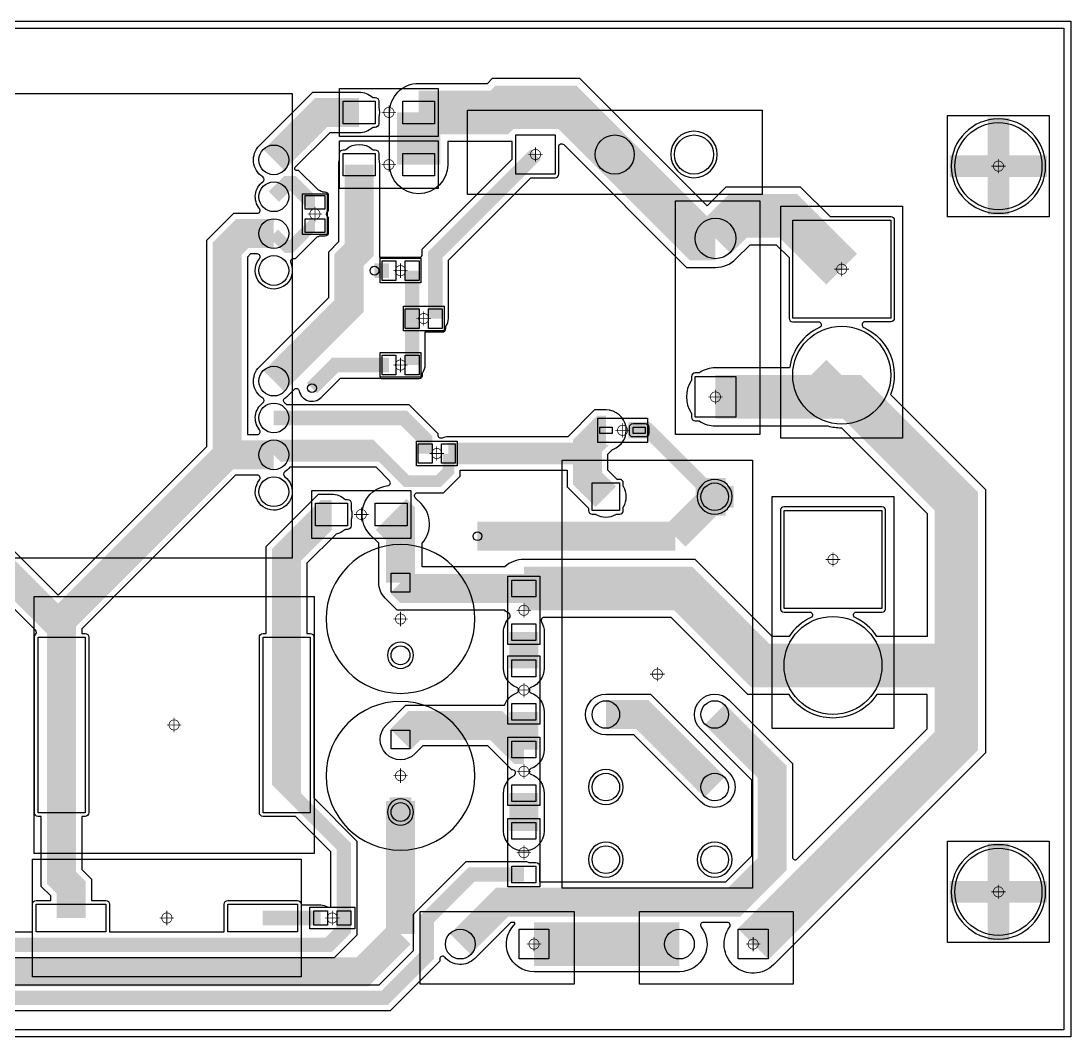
# Model space of a CAD drawing. Extents: x 0 to 130, y 0 to 70.
# Drawn here: x 57.7 to 130, y 0 to 70 of the extents above; entities that cross this region are included whole.
import ezdxf

# ---------------------------------------------------------------- set-up
doc = ezdxf.new("R2010")
doc.units = 0
for name, color, linetype in [('BG_DESIGN_OUTLINE', 85, 'CONTINUOUS'), ('ET_TOP', 12, 'CONTINUOUS'), ('PG_PLACE_BOUND_TOP', 85, 'CONTINUOUS'), ('PIN_TOP', 12, 'CONTINUOUS'), ('VC_TOP', 12, 'CONTINUOUS')]:
    doc.layers.add(name, color=color, linetype=linetype)

msp = doc.modelspace()

# ---------------------------------------------------------------- linework, layer by layer
at = {"layer": 'BG_DESIGN_OUTLINE'}
msp.add_lwpolyline([(0, 0), (0, 70), (130, 70), (130, 0)], close=True, dxfattribs=at)
at = {"layer": 'ET_TOP'}
msp.add_lwpolyline([(0.5001, 0.5001), (0.5001, 69.4999), (129.4999, 69.4999), (129.4999, 0.5001)], close=True, dxfattribs=at)
for points, format in [([(54.835, 35.8002), (60.2, 30.4352), (70.4548, 40.69), (70.4548, 54.895), (72.31, 56.7502), (73.9316, 56.7502, 0.634241), (74.0858, 57.0775, -0.432648), (74.3206, 58.923, 0.527534), (74.3115, 59.253, -0.478056), (74.0799, 61.4201), (77.76, 65.1002), (80.95, 65.1002, -0.182401), (81.875, 64.7511), (81.9034, 64.7262), (82.05, 64.7262, -0.414214), (82.3012, 64.475), (82.3012, 64.0674), (82.3045, 64.0549, -0.128833), (82.3045, 63.3451), (82.3012, 63.3326), (82.3012, 62.925, -0.414214), (82.05, 62.6738), (81.9034, 62.6738), (81.875, 62.6489, -0.182401), (80.95, 62.2998), (78.92, 62.2998), (76.5215, 59.9013, 0.668149), (76.5922, 59.7306), (76.7425, 59.7306), (78.0935, 58.3796), (78.1202, 58.3728, -0.08814), (78.4074, 58.2436), (78.4329, 58.2262), (78.575, 58.2262, -0.414214), (78.8262, 57.975), (78.8262, 57.025, -0.20382), (78.7492, 56.8441, 0.425282), (78.7492, 56.5559, -0.20382), (78.8262, 56.375), (78.8262, 55.425, -0.414214), (78.575, 55.1738), (78.2367, 55.1738), (78.2177, 55.1656, -0.04779), (78.0725, 55.1186), (78.044, 55.1123), (76.5411, 53.6094), (76.419, 53.6094, 0.542655), (76.2363, 53.3282, -1.794713), (74.0858, 53.6225, 0.634241), (73.9316, 53.9498), (73.47, 53.9498), (73.2552, 53.735), (73.2552, 41.5102), (73.9316, 41.5102, 0.634241), (74.0858, 41.8375, -0.432648), (74.3206, 43.683, 0.527534), (74.3115, 44.013, -0.478056), (74.0799, 46.1801), (78.8498, 50.95), (78.8498, 54.1054), (79.5498, 54.8054), (79.5498, 60.1, -0.064152), (79.5955, 60.4549), (79.5988, 60.4674), (79.5988, 60.875, -0.414214), (79.85, 61.1262), (79.9966, 61.1262), (80.025, 61.1511, -0.377358), (81.875, 61.1511), (81.9034, 61.1262), (82.05, 61.1262, -0.414214), (82.3012, 60.875), (82.3012, 60.4674), (82.3045, 60.4549, -0.064152), (82.3502, 60.1), (82.3502, 53.7181), (82.461, 53.7181), (82.4715, 53.7204, -0.053715), (82.525, 53.7262), (85.075, 53.7262, -0.013743), (85.0888, 53.7258, 0.430417), (85.2998, 53.9255), (85.2998, 54.2729), (91.4988, 60.4719), (91.4988, 61.6998), (87.0502, 61.6998), (87.0502, 60.1, -1), (83.0498, 60.1), (83.0498, 63.7, -0.414214), (85.05, 65.7002), (89.7844, 65.7002), (90.1344, 66.0502), (96.1395, 66.0502), (104.9205, 57.2692), (106.2314, 58.5801), (111.3486, 58.5801), (113.4025, 56.5262), (117.575, 56.5262, -0.414214), (117.8262, 56.275), (117.8262, 49.525, -0.414214), (117.575, 49.2738), (115.8039, 49.2738, 0.804274), (115.7201, 48.8922, -0.393387), (117.5925, 44.3194), (117.5697, 44.259), (124.1002, 37.7285), (124.1002, 19.5715), (109.5144, 4.9856, -0.926174), (106.4862, 7.5817, 0.613945), (106.3248, 7.8998), (104.6696, 7.8998, 0.626276), (104.5126, 7.576, -0.626289), (103.02, 4.4998), (93, 4.4998, -0.664487), (91.6427, 7.7298), (91.6712, 7.759), (91.6712, 7.8998), (91.4, 7.8998), (88.9101, 5.4099, -0.43826), (86.8527, 5.4937, 0.698136), (86.5002, 5.3643), (86.5002, 5.2166), (83.0834, 1.7998), (50.328, 1.7998)], "xyb"), ([(87.1, 40.2, 0.8, 0.8, 0), (87.1, 38.97, 0.8, 0.8, 0), (86.43, 38.3, 0.8, 0.8, 0), (84.2, 38.3, 0.8, 0.8, 0), (82.1, 40.4, 1.5, 1.5, 0), (75.36, 40.4, 1.5, 1.5, 0), (75.07, 40.11, 1.5, 1.5, 0)], "xyseb"), ([(51.0738, 3.6002), (82.3376, 3.6002), (84.6998, 5.9624), (84.6998, 8.4728), (88.3272, 12.1002), (92.3, 12.1002, -0.097075), (92.6398, 12.0336), (92.658, 12.0262), (93.125, 12.0262, -0.414214), (93.3762, 11.775), (93.3762, 10.7002), (106.22, 10.7002), (107.9998, 12.48), (107.9998, 17.69), (104.4599, 21.2299, -1), (106.4401, 23.2101), (110.8002, 18.85), (110.8002, 12.4117, 0.668054), (111.1416, 12.2703), (120.0998, 21.2285), (120.0998, 23.5998), (116.6247, 23.5998, -0.537587), (110.5753, 23.5998), (107.7415, 23.5998), (102.4415, 28.8998), (93.686, 28.8998, 0.57739), (93.5128, 28.5998, -0.131577), (93.7002, 27.9), (93.7002, 25.4, -0.313462), (92.7877, 24.0875, 0.695326), (92.7877, 23.7125, -0.313462), (93.7002, 22.4), (93.7002, 19.8, -0.313462), (92.7877, 18.4875, 0.695326), (92.7877, 18.1125, -0.313462), (93.7002, 16.8), (93.7002, 14.2, -1), (90.8998, 14.2), (90.8998, 16.8, -0.272689), (91.6215, 18.0249, 0.774358), (91.5246, 18.3998), (91.47, 18.3998), (89.8151, 20.0547), (85.3349, 20.0547), (84.7901, 19.5099, -1), (82.8099, 21.4901), (84.1749, 22.8551), (90.9758, 22.8551, -0.224668), (91.8123, 23.7125, 0.695326), (91.8123, 24.0875, -0.313462), (90.8998, 25.4), (90.8998, 27.9, -0.196269), (91.2999, 28.88, 0.482986), (91.261, 29.1909, -0.044151), (90.977, 29.3998), (83.5786, 29.3998), (82.7392, 30.2392, -0.198913), (82.2998, 31.3), (82.2998, 34.0215), (81.7356, 34.5856, -0.627708), (82.9224, 37.9872, 0.627614), (83.041, 38.3273), (82.1185, 39.2498), (76.1748, 39.2498, -0.084396), (75.8285, 38.933, 0.527534), (75.8194, 38.603, -2.525104), (74.0858, 38.3825, 0.634241), (73.9316, 38.7098), (72.435, 38.7098), (61.8502, 28.125), (61.8502, 27.8012), (62.075, 27.8012, -0.414214), (62.3262, 27.55), (62.3262, 15.45, -0.414214), (62.075, 15.1988), (61.8502, 15.1988), (61.8502, 11.535), (62.5002, 10.885), (62.5002, 9.4012), (63.5, 9.4012, -0.414214), (63.7512, 9.15), (63.7512, 7.2512), (71.6488, 7.2512), (71.6488, 9.15, -0.414214), (71.9, 9.4012), (76.7, 9.4012, -0.372833), (76.9486, 9.1859), (76.961, 9.1002), (78.3, 9.1002, -0.1391), (78.7727, 8.9661), (78.7969, 8.9512), (78.9998, 8.9512), (78.9998, 12.7521), (76.5531, 15.1988), (74.325, 15.1988, -0.414214), (74.0738, 15.45), (74.0738, 27.55, -0.414214), (74.325, 27.8012), (74.5498, 27.8012), (74.5498, 33.805), (78.145, 37.4002), (79.05, 37.4002, -0.182401), (79.975, 37.0511), (80.0034, 37.0262), (80.15, 37.0262, -0.414214), (80.4012, 36.775), (80.4012, 36.3674), (80.4045, 36.3549, -0.128833), (80.4045, 35.6451), (80.4012, 35.6326), (80.4012, 35.225, -0.414214), (80.15, 34.9738), (80.0034, 34.9738), (79.975, 34.9489, -0.124917), (79.3618, 34.635), (79.3337, 34.6285), (77.3502, 32.645), (77.3502, 27.8012), (77.575, 27.8012, -0.414214), (77.8262, 27.55), (77.8262, 16.4719), (80.8002, 13.4979), (80.8002, 7.0223), (79.2287, 5.4508), (54.4761, 5.4508)], "xyb"), ([(83.15, 36, 3, 3, 0), (83.8, 35.35, 2, 2, 0), (83.8, 31.3, 2, 2, 0)], "xyseb"), ([(55.2219, 7.2512), (58.4488, 7.2512), (58.4488, 9.15, -0.414214), (58.7, 9.4012), (59.6998, 9.4012), (59.6998, 9.725), (59.0498, 10.375), (59.0498, 15.1988), (58.825, 15.1988, -0.414214), (58.5738, 15.45), (58.5738, 27.55, -0.205913), (58.6522, 27.7323, 0.421917), (58.656, 28.0188), (53.675, 32.9998)], "xyb"), ([(79.9, 8.2, 1, 1, 0), (79.9, 13.125, 1, 1, 0), (75.95, 17.075, 2, 2, 0), (75.95, 21.5, 2, 2, 0)], "xyseb"), ([(43.1, 17.67, 0.8, 0.8, 0), (43.3, 17.47, 0.8, 0.8, 0), (43.3, 13.6, 2, 2, 0), (47.085, 9.815, 2, 2, 0), (47.085, 8.8615, 2, 2, 0), (51.4465, 4.5, 2, 2, 0), (81.2, 4.5, 2, 2, 0), (83.8, 7.1, 2, 2, 0)], "xyseb")]:
    msp.add_lwpolyline(points, format=format, dxfattribs=at)
for points, const_width in [([(98.561, 60.8), (95.311, 64.05), (90.9629, 64.05), (90.6129, 63.7), (85.05, 63.7)], 3), ([(85.05, 63.7), (85.05, 60.1)], 3), ([(75.07, 60.43), (78.34, 63.7), (80.95, 63.7)], 2), ([(125, 60), (125, 63.3512)], 1.5), ([(98.561, 60.8), (104.341, 55.02), (105.5, 55.02)], 3), ([(80.95, 60.1), (80.95, 54.2254), (80.25, 53.5254), (80.25, 50.37), (75.07, 45.19)], 2), ([(86.2, 49.5), (86.2, 53.9), (93.1, 60.8)], 1), ([(121.6488, 60), (125, 60)], 1.5), ([(125, 60), (128.3512, 60)], 1.5), ([(125, 56.6488), (125, 60)], 1.5), ([(75.07, 57.89), (76.0104, 58.8304), (76.3696, 58.8304), (77.7, 57.5), (77.9, 57.5)], 1), ([(114.2, 52.9), (110.5201, 56.5799), (107.0599, 56.5799), (105.5, 55.02)], 3), ([(71.855, 40.11), (71.855, 54.315), (72.89, 55.35), (75.07, 55.35)], 2), ([(77.9, 55.9), (77.7, 55.9), (76.2096, 54.4096), (76.0104, 54.4096), (75.07, 55.35)], 0.8), ([(83, 52.8), (82, 52.8)], 1), ([(84.6, 52.8), (84.6, 49.5)], 1), ([(84.6, 49.5), (84.6, 46.3)], 1), ([(105.5, 44.1), (112.7, 44.1), (114.2, 45.6)], 3), ([(83, 46.3), (79.3, 46.3), (77.7, 44.7)], 1), ([(122.1, 25.6), (122.1, 36.9), (114.9, 44.1), (105.5, 44.1)], 3), ([(75.07, 42.65), (84.0298, 42.65), (85.5, 41.1798), (85.5, 40.2)], 1), ([(97.96, 41.8), (97.75, 41.8), (96.6951, 40.7451), (96.6951, 38.4749), (97.95, 37.22)], 2), ([(100.24, 41.8), (100.24, 42.3612)], 1.5), ([(87.1, 40.2), (96.15, 40.2), (97.75, 41.8), (97.96, 41.8)], 1.5), ([(100.24, 41.2388), (100.24, 41.8)], 1.5), ([(100.24, 41.8), (100.87, 41.8), (105.45, 37.22)], 1), ([(71.855, 40.11), (60.45, 28.705)], 2), ([(75.07, 40.11), (71.855, 40.11)], 2), ([(105.45, 37.22), (105.45, 38.5212)], 1.5), ([(105.45, 37.22), (102.73, 34.5)], 2), ([(104.1488, 37.22), (105.45, 37.22)], 1.5), ([(105.45, 37.22), (106.7512, 37.22)], 1.5), ([(105.45, 35.9188), (105.45, 37.22)], 1.5), ([(79.05, 36), (78.725, 36), (75.95, 33.225), (75.95, 21.5)], 2), ([(102.73, 34.5), (89.1, 34.5)], 2), ([(22.8, 30.4), (22.8, 31.5298), (25.6702, 34.4), (54.255, 34.4), (59.95, 28.705), (60.45, 28.705)], 2), ([(92.3, 30.9), (84.2, 30.9), (83.8, 31.3)], 2), ([(92.3, 30.9), (103.27, 30.9), (108.57, 25.6), (113.6, 25.6)], 3), ([(60.45, 21.5), (60.45, 28.705)], 2), ([(92.3, 27.9), (92.3, 25.4)], 2), ([(108.1, 6.4), (122.1, 20.4), (122.1, 25.6)], 3), ([(122.1, 25.6), (113.6, 25.6)], 3), ([(105.45, 22.22), (109.4, 18.27), (109.4, 11.9), (106.8, 9.3), (90.82, 9.3), (87.92, 6.4)], 2), ([(92.3, 22.4), (92.3, 19.8)], 2), ([(97.95, 22.22), (100.45, 22.22), (105.45, 17.22)], 2), ([(60.45, 21.5), (60.45, 10.955), (61.1, 10.305), (61.1, 8.2)], 2), ([(83.8, 20.5), (84.7549, 21.4549), (90.3951, 21.4549), (92.05, 19.8), (92.3, 19.8)], 2), ([(92.3, 16.8), (92.3, 14.2)], 2), ([(92.3, 11.2), (88.7001, 11.2), (85.6, 8.0999), (85.6, 5.5895), (82.7105, 2.7), (50.7009, 2.7), (45.285, 8.1159), (45.285, 8.3266), (41.3, 12.3116), (41.3, 15.355), (40.055, 16.6), (38.9, 16.6)], 1), ([(83.8, 15.5), (83.8, 16.5012)], 1.5), ([(82.7988, 15.5), (83.8, 15.5)], 1.5), ([(83.8, 7.1), (83.8, 15.5)], 2), ([(83.8, 15.5), (84.8012, 15.5)], 1.5), ([(125, 10), (125, 13.3512)], 1.5), ([(53.94, 12.15), (53.94, 7.26), (54.849, 6.351), (78.8558, 6.351), (79.9, 7.3952), (79.9, 8.2)], 1), ([(121.6488, 10), (125, 10)], 1.5), ([(125, 10), (128.3512, 10)], 1.5), ([(125, 6.6488), (125, 10)], 1.5), ([(74.3, 8.2), (78.3, 8.2)], 1), ([(103.02, 6.4), (93, 6.4)], 3)]:
    msp.add_lwpolyline(points, dxfattribs=dict(at, const_width=const_width))
for points in [[(128.2512, 60, 1), (121.7488, 60, 1)], [(105.6232, 60.8, 1), (102.4208, 60.8, 1)], [(109.3985, 27.6002), (104.0985, 32.9002), (92.3, 32.9002, 0.18266), (90.977, 32.4002), (85.3002, 32.4002), (85.3002, 34.027, 0.395975), (85.2144, 36.7644), (84.8203, 37.1584, -0.668054), (84.9617, 37.4998), (86.7615, 37.4998), (87.9002, 38.6385), (87.9002, 39.0498), (95.2949, 39.0498), (95.2949, 37.8949), (96.7488, 36.441), (96.7488, 36.27, 0.414214), (97, 36.0188), (97.23, 36.0188), (97.2531, 36.0055, 0.266527), (98.6469, 36.0055), (98.67, 36.0188), (98.9, 36.0188, 0.414214), (99.1512, 36.27), (99.1512, 36.5), (99.1645, 36.5231, 0.266527), (99.1645, 37.9169), (99.1512, 37.94), (99.1512, 38.17, 0.414214), (98.9, 38.4212), (98.729, 38.4212), (98.0953, 39.0549), (98.0953, 40.1651), (98.4011, 40.4709), (98.4226, 40.4784, 0.844379), (97.96, 43.2002), (97.17, 43.2002), (95.32, 41.3502), (87.1, 41.3502, 0.095089), (86.6742, 41.2685, -0.530149), (86.4002, 41.4543), (86.4002, 41.5527), (84.4027, 43.5502), (75.9746, 43.5502, 0.040078), (75.8194, 43.683, -0.527534), (75.8285, 44.013, 0.053287), (76.0601, 44.1999), (76.4808, 44.6206, -0.597369), (76.8181, 44.5193, 0.597417), (78.3365, 44.0635), (79.6729, 45.3998), (82.412, 45.3998), (82.4301, 45.3924, 0.097149), (82.525, 45.3738), (85.075, 45.3738, 0.414214), (85.3262, 45.625), (85.3262, 45.7671), (85.3436, 45.7926, 0.150807), (85.5002, 46.3), (85.5002, 48.5738), (86.675, 48.5738, 0.414214), (86.9262, 48.825), (86.9262, 48.9671), (86.9436, 48.9926, 0.150807), (87.1002, 49.5), (87.1002, 53.5271), (92.7719, 59.1988), (94.45, 59.1988, 0.414214), (94.7012, 59.45), (94.7012, 61.3483, -0.668054), (95.0426, 61.4897), (103.5125, 53.0198), (105.5, 53.0198, 0.198912), (106.9144, 53.6056), (107.8884, 54.5797), (109.6916, 54.5797), (110.5738, 53.6975), (110.5738, 49.525, 0.414214), (110.825, 49.2738), (112.5961, 49.2738, -0.804274), (112.6799, 48.8922, 0.249079), (110.6212, 46.1841), (110.6075, 46.1002), (105.5, 46.1002, 0.147253), (104.3958, 45.7678), (104.3707, 45.7512), (104.1, 45.7512, 0.414214), (103.8488, 45.5), (103.8488, 45.2293), (103.8322, 45.2042, 0.301036), (103.8322, 42.9958), (103.8488, 42.9707), (103.8488, 42.7, 0.414214), (104.1, 42.4488), (104.3707, 42.4488), (104.3958, 42.4322, 0.147253), (105.5, 42.0998), (113.2524, 42.0998, 0.063217), (114.157, 41.9741), (114.1977, 41.9736), (120.0998, 36.0715), (120.0998, 27.6002), (116.6247, 27.6002, 0.139383), (115.1201, 28.8922, -0.804274), (115.2039, 29.2738), (116.975, 29.2738, 0.414214), (117.2262, 29.525), (117.2262, 36.275, 0.414214), (116.975, 36.5262), (110.225, 36.5262, 0.414214), (109.9738, 36.275), (109.9738, 29.525, 0.414214), (110.225, 29.2738), (111.9961, 29.2738, -0.804274), (112.0799, 28.8922, 0.139383), (110.5753, 27.6002)], [(99.5688, 41.59), (99.5688, 42.01, -0.414214), (99.82, 42.2612), (100.66, 42.2612, -0.414214), (100.9112, 42.01), (100.9112, 41.59, -0.414214), (100.66, 41.3388), (99.82, 41.3388, -0.414214)], [(106.6512, 37.22, 1), (104.2488, 37.22, 1)], [(84.7012, 26.3, 1), (82.8988, 26.3, 1)], [(104.4599, 16.2299), (99.87, 20.8198), (97.95, 20.8198, -1), (97.95, 23.6202), (101.03, 23.6202), (106.4401, 18.2101, -1)], [(99.1512, 17.22, 1), (96.7488, 17.22, 1)], [(84.7012, 15.5, 1), (82.8988, 15.5, 1)], [(99.1512, 12.22, 1), (96.7488, 12.22, 1)], [(106.6512, 12.22, 1), (104.2488, 12.22, 1)], [(128.2512, 10, 1), (121.7488, 10, 1)]]:
    msp.add_lwpolyline(points, format="xyb", close=True, dxfattribs=at)
at = {"layer": 'PG_PLACE_BOUND_TOP'}
for points in [[(86.4, 65.35), (86.4, 62.05), (79.6, 62.05), (79.6, 65.35)], [(20.455, 33), (20.455, 65), (76.345, 65), (76.345, 33)], [(108.7085, 58.04), (88.4135, 58.04), (88.4135, 63.85), (108.7085, 63.85)], [(121.5, 56.5), (121.5, 63.5), (128.5, 63.5), (128.5, 56.5)], [(86.4, 61.75), (86.4, 58.45), (79.6, 58.45), (79.6, 61.75)], [(78.75, 55.3), (77.05, 55.3), (77.05, 58.1), (78.75, 58.1)], [(108.56, 57.6), (108.56, 41.52), (102.75, 41.52), (102.75, 57.6)], [(110.011, 57.2425), (118.389, 57.2425), (118.389, 41.2575), (110.011, 41.2575)], [(85.2, 53.65), (85.2, 51.95), (82.4, 51.95), (82.4, 53.65)], [(86.8, 50.35), (86.8, 48.65), (84, 48.65), (84, 50.35)], [(85.2, 47.15), (85.2, 45.45), (82.4, 45.45), (82.4, 47.15)], [(97.39, 40.97), (97.39, 42.63), (100.81, 42.63), (100.81, 40.97)], [(87.7, 41.05), (87.7, 39.35), (84.9, 39.35), (84.9, 41.05)], [(94.95, 10.25), (94.95, 39.75), (108.05, 39.75), (108.05, 10.25)], [(84.5, 37.65), (84.5, 34.35), (77.7, 34.35), (77.7, 37.65)], [(109.411, 37.2425), (117.789, 37.2425), (117.789, 21.2575), (109.411, 21.2575)], [(91.2, 31.75), (93.4, 31.75), (93.4, 27.05), (91.2, 27.05)], [(58.55, 12.65), (58.55, 30.35), (77.85, 30.35), (77.85, 12.65)], [(91.2, 26.25), (93.4, 26.25), (93.4, 21.55), (91.2, 21.55)], [(91.2, 20.65), (93.4, 20.65), (93.4, 15.95), (91.2, 15.95)], [(91.2, 15.05), (93.4, 15.05), (93.4, 10.35), (91.2, 10.35)], [(121.5, 6.5), (121.5, 13.5), (128.5, 13.5), (128.5, 6.5)], [(76.95, 12.25), (76.95, 4.15), (58.45, 4.15), (58.45, 12.25)], [(77.55, 7.45), (77.55, 8.95), (80.65, 8.95), (80.65, 7.45)], [(85.16, 8.65), (95.76, 8.65), (95.76, 3.65), (85.16, 3.65)], [(100.26, 8.65), (110.86, 8.65), (110.86, 3.65), (100.26, 3.65)]]:
    msp.add_lwpolyline(points, close=True, dxfattribs=at)
at = {"layer": 'PG_PLACE_BOUND_TOP', "const_width": 0.05}
for points in [[(83.5, 63.7), (82.5, 63.7)], [(83, 64.2), (83, 63.2)], [(93.6, 60.8), (92.6, 60.8)], [(93.1, 60.3), (93.1, 61.3)], [(83.5, 60.1), (82.5, 60.1)], [(83, 60.6), (83, 59.6)], [(125, 59.5), (125, 60.5)], [(124.5, 60), (125.5, 60)], [(77.9, 56.2), (77.9, 57.2)], [(78.4, 56.7), (77.4, 56.7)], [(84.3, 52.8), (83.3, 52.8)], [(83.8, 53.3), (83.8, 52.3)], [(113.7, 52.9), (114.7, 52.9)], [(114.2, 53.4), (114.2, 52.4)], [(85.4, 50), (85.4, 49)], [(85.9, 49.5), (84.9, 49.5)], [(84.3, 46.3), (83.3, 46.3)], [(83.8, 46.8), (83.8, 45.8)], [(105.5, 44.6), (105.5, 43.6)], [(106, 44.1), (105, 44.1)], [(99.1, 41.3), (99.1, 42.3)], [(98.6, 41.8), (99.6, 41.8)], [(86.3, 40.7), (86.3, 39.7)], [(86.8, 40.2), (85.8, 40.2)], [(81.1, 36.5), (81.1, 35.5)], [(81.6, 36), (80.6, 36)], [(113.6, 33.4), (113.6, 32.4)], [(113.1, 32.9), (114.1, 32.9)], [(92.3, 29.9), (92.3, 28.9)], [(83.8, 29.3), (83.8, 28.3)], [(91.8, 29.4), (92.8, 29.4)], [(83.3, 28.8), (84.3, 28.8)], [(101.5, 24.5), (101.5, 25.5)], [(101, 25), (102, 25)], [(91.8, 23.9), (92.8, 23.9)], [(92.3, 24.4), (92.3, 23.4)], [(68.2, 21), (68.2, 22)], [(67.7, 21.5), (68.7, 21.5)], [(92.3, 18.8), (92.3, 17.8)], [(83.8, 18.5), (83.8, 17.5)], [(91.8, 18.3), (92.8, 18.3)], [(83.3, 18), (84.3, 18)], [(92.3, 13.2), (92.3, 12.2)], [(91.8, 12.7), (92.8, 12.7)], [(125, 9.5), (125, 10.5)], [(124.5, 10), (125.5, 10)], [(67.7, 8.7), (67.7, 7.7)], [(79.1, 7.7), (79.1, 8.7)], [(68.2, 8.2), (67.2, 8.2)], [(78.6, 8.2), (79.6, 8.2)], [(93, 6.9), (93, 5.9)], [(108.1, 6.9), (108.1, 5.9)], [(92.5, 6.4), (93.5, 6.4)], [(107.6, 6.4), (108.6, 6.4)]]:
    msp.add_lwpolyline(points, dxfattribs=at)
for points in [[(83.35, 63.7, 1), (82.65, 63.7, 1), (83.35, 63.7)], [(93.45, 60.8, 1), (92.75, 60.8, 1), (93.45, 60.8)], [(83.35, 60.1, 1), (82.65, 60.1, 1), (83.35, 60.1)], [(125.35, 60, 1), (124.65, 60, 1), (125.35, 60)], [(78.25, 56.7, 1), (77.55, 56.7, 1), (78.25, 56.7)], [(84.15, 52.8, 1), (83.45, 52.8, 1), (84.15, 52.8)], [(114.55, 52.9, 1), (113.85, 52.9, 1), (114.55, 52.9)], [(85.75, 49.5, 1), (85.05, 49.5, 1), (85.75, 49.5)], [(84.15, 46.3, 1), (83.45, 46.3, 1), (84.15, 46.3)], [(105.85, 44.1, 1), (105.15, 44.1, 1), (105.85, 44.1)], [(99.45, 41.8, 1), (98.75, 41.8, 1), (99.45, 41.8)], [(86.65, 40.2, 1), (85.95, 40.2, 1), (86.65, 40.2)], [(81.45, 36, 1), (80.75, 36, 1), (81.45, 36)], [(113.95, 32.9, 1), (113.25, 32.9, 1), (113.95, 32.9)], [(92.65, 29.4, 1), (91.95, 29.4, 1), (92.65, 29.4)], [(84.15, 28.8, 1), (83.45, 28.8, 1), (84.15, 28.8)], [(101.85, 25, 1), (101.15, 25, 1), (101.85, 25)], [(92.65, 23.9, 1), (91.95, 23.9, 1), (92.65, 23.9)], [(68.55, 21.5, 1), (67.85, 21.5, 1), (68.55, 21.5)], [(84.15, 18, 1), (83.45, 18, 1), (84.15, 18)], [(92.65, 18.3, 1), (91.95, 18.3, 1), (92.65, 18.3)], [(92.65, 12.7, 1), (91.95, 12.7, 1), (92.65, 12.7)], [(125.35, 10, 1), (124.65, 10, 1), (125.35, 10)], [(68.05, 8.2, 1), (67.35, 8.2, 1), (68.05, 8.2)], [(79.45, 8.2, 1), (78.75, 8.2, 1), (79.45, 8.2)], [(93.35, 6.4, 1), (92.65, 6.4, 1), (93.35, 6.4)], [(108.45, 6.4, 1), (107.75, 6.4, 1), (108.45, 6.4)]]:
    msp.add_lwpolyline(points, format="xyb", dxfattribs=at)
at = {"layer": 'PG_PLACE_BOUND_TOP'}
for points in [[(88.925, 28.8, 1), (78.675, 28.8, 1)], [(88.925, 18, 1), (78.675, 18, 1)]]:
    msp.add_lwpolyline(points, format="xyb", close=True, dxfattribs=at)
at = {"layer": 'PIN_TOP'}
for points in [[(82.05, 64.475), (82.05, 62.925), (79.85, 62.925), (79.85, 64.475)], [(86.15, 64.475), (86.15, 62.925), (83.95, 62.925), (83.95, 64.475)], [(94.45, 59.45), (91.75, 59.45), (91.75, 62.15), (94.45, 62.15)], [(82.05, 60.875), (82.05, 59.325), (79.85, 59.325), (79.85, 60.875)], [(86.15, 60.875), (86.15, 59.325), (83.95, 59.325), (83.95, 60.875)], [(78.575, 57.975), (78.575, 57.025), (77.225, 57.025), (77.225, 57.975)], [(78.575, 56.375), (78.575, 55.425), (77.225, 55.425), (77.225, 56.375)], [(110.825, 56.275), (117.575, 56.275), (117.575, 49.525), (110.825, 49.525)], [(82.525, 53.475), (83.475, 53.475), (83.475, 52.125), (82.525, 52.125)], [(84.125, 53.475), (85.075, 53.475), (85.075, 52.125), (84.125, 52.125)], [(84.125, 50.175), (85.075, 50.175), (85.075, 48.825), (84.125, 48.825)], [(85.725, 50.175), (86.675, 50.175), (86.675, 48.825), (85.725, 48.825)], [(82.525, 46.975), (83.475, 46.975), (83.475, 45.625), (82.525, 45.625)], [(84.125, 46.975), (85.075, 46.975), (85.075, 45.625), (84.125, 45.625)], [(106.9, 45.5), (106.9, 42.7), (104.1, 42.7), (104.1, 45.5)], [(97.54, 41.59), (97.54, 42.01), (98.38, 42.01), (98.38, 41.59)], [(99.82, 41.59), (99.82, 42.01), (100.66, 42.01), (100.66, 41.59)], [(85.025, 40.875), (85.975, 40.875), (85.975, 39.525), (85.025, 39.525)], [(86.625, 40.875), (87.575, 40.875), (87.575, 39.525), (86.625, 39.525)], [(97, 36.27), (97, 38.17), (98.9, 38.17), (98.9, 36.27)], [(80.15, 36.775), (80.15, 35.225), (77.95, 35.225), (77.95, 36.775)], [(84.25, 36.775), (84.25, 35.225), (82.05, 35.225), (82.05, 36.775)], [(110.225, 36.275), (116.975, 36.275), (116.975, 29.525), (110.225, 29.525)], [(83.15, 31.95), (84.45, 31.95), (84.45, 30.65), (83.15, 30.65)], [(91.475, 30.325), (91.475, 31.475), (93.125, 31.475), (93.125, 30.325)], [(91.475, 27.325), (91.475, 28.475), (93.125, 28.475), (93.125, 27.325)], [(62.075, 15.45), (58.825, 15.45), (58.825, 27.55), (62.075, 27.55)], [(77.575, 15.45), (74.325, 15.45), (74.325, 27.55), (77.575, 27.55)], [(91.475, 24.825), (91.475, 25.975), (93.125, 25.975), (93.125, 24.825)], [(91.475, 21.825), (91.475, 22.975), (93.125, 22.975), (93.125, 21.825)], [(83.15, 21.15), (84.45, 21.15), (84.45, 19.85), (83.15, 19.85)], [(91.475, 19.225), (91.475, 20.375), (93.125, 20.375), (93.125, 19.225)], [(91.475, 16.225), (91.475, 17.375), (93.125, 17.375), (93.125, 16.225)], [(91.475, 13.625), (91.475, 14.775), (93.125, 14.775), (93.125, 13.625)], [(91.475, 10.625), (91.475, 11.775), (93.125, 11.775), (93.125, 10.625)], [(63.5, 9.15), (63.5, 7.25), (58.7, 7.25), (58.7, 9.15)], [(76.7, 9.15), (76.7, 7.25), (71.9, 7.25), (71.9, 9.15)], [(78.775, 7.7), (77.825, 7.7), (77.825, 8.7), (78.775, 8.7)], [(80.375, 7.7), (79.425, 7.7), (79.425, 8.7), (80.375, 8.7)], [(91.975, 7.425), (94.025, 7.425), (94.025, 5.375), (91.975, 5.375)], [(107.075, 7.425), (109.125, 7.425), (109.125, 5.375), (107.075, 5.375)]]:
    msp.add_lwpolyline(points, close=True, dxfattribs=at)
for centre, radius in [((125, 60), 3), ((98.561, 60.8), 1.35), ((104.022, 60.8), 1.35), ((75.07, 60.43), 1.025), ((75.07, 57.89), 1.025), ((75.07, 55.35), 1.025), ((105.5, 55.02), 1.4), ((75.07, 52.81), 1.025), ((114.2, 45.6), 3.375), ((75.07, 45.19), 1.025), ((75.07, 42.65), 1.025), ((75.07, 40.11), 1.025), ((75.07, 37.57), 1.025), ((105.45, 37.22), 0.95), ((113.6, 25.6), 3.375), ((83.8, 26.3), 0.65), ((97.95, 22.22), 0.95), ((105.45, 22.22), 0.95), ((97.95, 17.22), 0.95), ((105.45, 17.22), 0.95), ((83.8, 15.5), 0.65), ((97.95, 12.22), 0.95), ((105.45, 12.22), 0.95), ((125, 10), 3), ((87.92, 6.4), 1.025), ((103.02, 6.4), 1.025)]:
    msp.add_circle(centre, radius, dxfattribs=at)
at = {"layer": 'VC_TOP'}
for centre in [(82, 52.8), (77.7, 44.7), (89.1, 34.5)]:
    msp.add_circle(centre, 0.3015, dxfattribs=at)

doc.saveas('drawing.dxf')
